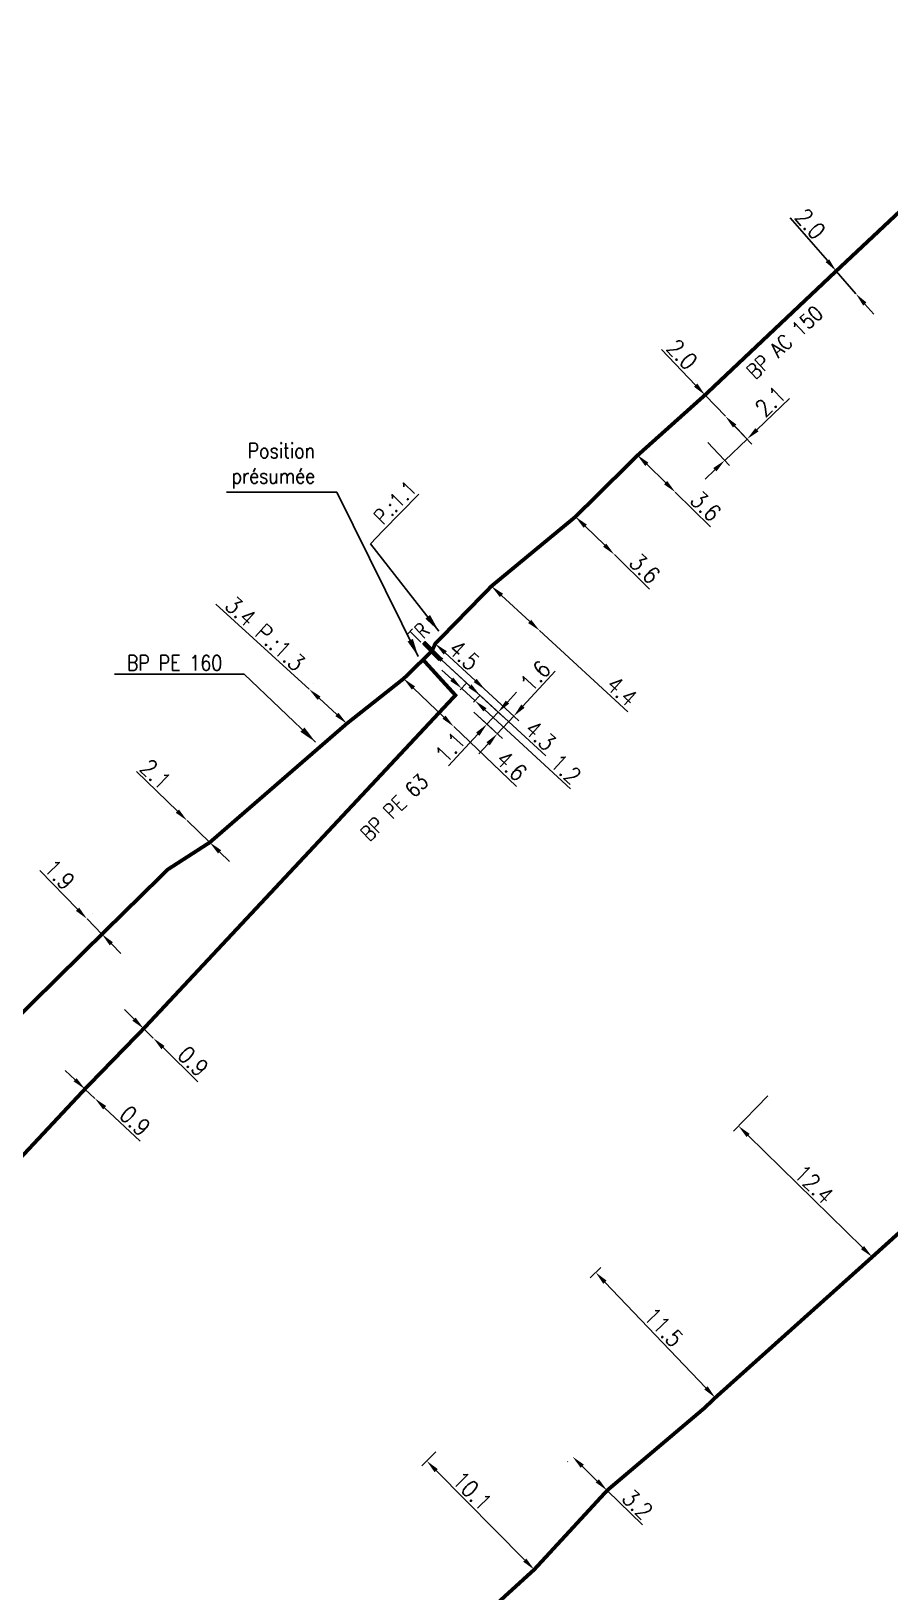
# Model space of a CAD drawing. Header units: millimetres. Extents: x 184998 to 186003, y 126995 to 128002.
# Drawn here: x 185371.5 to 185428.5, y 127806.3 to 127909.9 of the extents above; entities that cross this region are included whole.
import ezdxf
from ezdxf.enums import TextEntityAlignment as Align

# ---------------------------------------------------------------- set-up
doc = ezdxf.new("R2010")
doc.units = ezdxf.units.MM
doc.header["$PDMODE"] = 34
doc.linetypes.add('L_25_AP', pattern=[2000, 1000, 1000])
doc.linetypes.add('L_25_PE', pattern=[2000, 1000, 1000])
doc.layers.get('0').update_dxf_attribs({"linetype": 'CONTINUOUS'})
doc.layers.get('DEFPOINTS').update_dxf_attribs({"linetype": 'CONTINUOUS'})
doc.layers.add('L_150', color=1, linetype='CONTINUOUS')
doc.layers.add('L_340', color=7, linetype='CONTINUOUS')
doc.styles.get("Standard").update_dxf_attribs({"font": 'romans.shx', "width": 0.85})
doc.dimstyles.get("Standard").update_dxf_attribs({"dimtxt": 1.5, "dimasz": 1.2, "dimexe": 0.625, "dimexo": 0.625, "dimgap": 0.25, "dimtad": 1, "dimdec": 1, "dimzin": 0, "dimdsep": 46, "dimtxsty": 'Standard', "dimcen": -0.5, "dimadec": 0, "dimazin": 0, "dimtfac": 1, "dimtdec": 1, "dimtmove": 0, "dimatfit": 3, "dimfxl": 0, "dimtolj": 1, "dimtzin": 0, "dimarcsym": 0})

# ---------------------------------------------------------------- blocks, each defined once
blk = doc.blocks.new('*D167')
at = {"layer": 'DEFPOINTS', "color": 0, "linetype": 'Continuous', "transparency": 16777216}
for p in [(185420.7, 127839.55), (185418.42, 127837.23), (185427.3, 127828.53)]:
    blk.add_point(p, dxfattribs=at)
at = {"layer": 'L_150', "color": 0, "linetype": 'Continuous', "lineweight": -2, "transparency": 16777216}
for p, q in [((185420.37, 127839.22), (185418.09, 127836.89)), ((185426.65, 127829.16), (185419.06, 127836.6)), ((185426.97, 127828.19), (185426.97, 127828.19))]:
    blk.add_line(p, q, dxfattribs=at)
at = {"layer": 'L_150', "color": 0, "linetype": 'Continuous', "transparency": 16777216}
for points in [[(185419.17, 127836.7), (185418.96, 127836.49), (185418.42, 127837.23)], [(185426.76, 127829.26), (185426.55, 127829.05), (185427.3, 127828.53)]]:
    blk.add_solid(points, dxfattribs=at)
at = {"layer": 'L_150', "color": 0, "linetype": 'Continuous', "transparency": 16777216, "insert": (185423.44, 127833.35), "char_height": 1.125, "attachment_point": 5, "rotation": 315.5798}
blk.add_mtext('\\A1;12.4', dxfattribs=at)
blk = doc.blocks.new('*D168')
at = {"layer": 'DEFPOINTS', "color": 0, "linetype": 'Continuous', "transparency": 16777216}
for p in [(185408.94, 127827.51), (185408.23, 127826.83), (185416.17, 127818.51)]:
    blk.add_point(p, dxfattribs=at)
at = {"layer": 'L_150', "color": 0, "linetype": 'Continuous', "lineweight": -2, "transparency": 16777216}
for p, q in [((185408.57, 127827.15), (185409.28, 127827.83)), ((185416.26, 127819.84), (185409.56, 127826.86)), ((185416.51, 127818.84), (185417.22, 127819.51))]:
    blk.add_line(p, q, dxfattribs=at)
at = {"layer": 'L_150', "color": 0, "linetype": 'Continuous', "transparency": 16777216}
for points in [[(185409.67, 127826.96), (185409.45, 127826.75), (185408.94, 127827.51)], [(185416.37, 127819.95), (185416.15, 127819.74), (185416.88, 127819.19)]]:
    blk.add_solid(points, dxfattribs=at)
at = {"layer": 'L_150', "color": 0, "linetype": 'Continuous', "transparency": 16777216, "insert": (185413.45, 127823.87), "char_height": 1.125, "attachment_point": 5, "rotation": 313.687}
blk.add_mtext('\\A1;11.5', dxfattribs=at)
blk = doc.blocks.new('*D169')
at = {"layer": 'DEFPOINTS', "color": 0, "linetype": 'Continuous', "transparency": 16777216}
for p in [(185407.41, 127815.27), (185407.43, 127815.29), (185409.72, 127813.05)]:
    blk.add_point(p, dxfattribs=at)
at = {"layer": 'L_150', "color": 0, "linetype": 'Continuous', "lineweight": -2, "transparency": 16777216}
for p, q in [((185407.1, 127814.95), (185407.08, 127814.93)), ((185408.05, 127814.64), (185409.05, 127813.66)), ((185409.7, 127813.03), (185412.04, 127810.74)), ((185409.39, 127812.72), (185409.37, 127812.7))]:
    blk.add_line(p, q, dxfattribs=at)
at = {"layer": 'L_150', "color": 0, "linetype": 'Continuous', "transparency": 16777216}
for points in [[(185408.16, 127814.75), (185407.95, 127814.53), (185407.41, 127815.27)], [(185409.16, 127813.77), (185408.95, 127813.56), (185409.7, 127813.03)]]:
    blk.add_solid(points, dxfattribs=at)
at = {"layer": 'L_150', "color": 0, "linetype": 'Continuous', "transparency": 16777216, "insert": (185411.72, 127812.11), "char_height": 1.125, "attachment_point": 5, "rotation": 315.684}
blk.add_mtext('\\A1;3.2', dxfattribs=at)
blk = doc.blocks.new('*D170')
at = {"layer": 'DEFPOINTS', "color": 0, "linetype": 'Continuous', "transparency": 16777216}
for p in [(185398.67, 127815.92), (185397.73, 127814.99), (185405.8, 127808.71)]:
    blk.add_point(p, dxfattribs=at)
at = {"layer": 'L_150', "color": 0, "linetype": 'Continuous', "lineweight": -2, "transparency": 16777216}
for p, q in [((185398.33, 127815.59), (185397.39, 127814.66)), ((185404.22, 127808.42), (185398.36, 127814.35)), ((185405.47, 127808.38), (185404.52, 127807.45))]:
    blk.add_line(p, q, dxfattribs=at)
at = {"layer": 'L_150', "color": 0, "linetype": 'Continuous', "transparency": 16777216}
for points in [[(185398.46, 127814.45), (185398.25, 127814.24), (185397.73, 127814.99)], [(185404.33, 127808.52), (185404.12, 127808.31), (185404.86, 127807.78)]]:
    blk.add_solid(points, dxfattribs=at)
at = {"layer": 'L_150', "color": 0, "linetype": 'Continuous', "transparency": 16777216, "insert": (185400.74, 127813), "char_height": 1.125, "attachment_point": 5, "rotation": 314.7018}
blk.add_mtext('\\A1;10.1', dxfattribs=at)
blk = doc.blocks.new('*D609')
at = {"layer": 'DEFPOINTS', "color": 0, "linetype": 'Continuous', "ltscale": 0.5, "transparency": 16777216}
for p in [(185375.17, 127850.97), (185375.17, 127850.97), (185376.16, 127849.96)]:
    blk.add_point(p, dxfattribs=at)
at = {"layer": 'L_150', "color": 0, "linetype": 'Continuous', "lineweight": -2, "ltscale": 0.5, "transparency": 16777216}
for p, q in [((185374.54, 127851.61), (185372.04, 127854.18)), ((185375.51, 127851.3), (185375.51, 127851.3)), ((185376.16, 127849.96), (185375.17, 127850.97)), ((185376.49, 127850.29), (185376.49, 127850.29)), ((185376.79, 127849.32), (185377.42, 127848.67))]:
    blk.add_line(p, q, dxfattribs=at)
at = {"layer": 'L_150', "color": 0, "linetype": 'Continuous', "ltscale": 0.5, "transparency": 16777216}
for points in [[(185374.65, 127851.72), (185374.43, 127851.51), (185375.17, 127850.97)], [(185376.89, 127849.42), (185376.68, 127849.21), (185376.16, 127849.96)]]:
    blk.add_solid(points, dxfattribs=at)
at = {"layer": 'L_150', "color": 0, "linetype": 'Continuous', "ltscale": 0.5, "transparency": 16777216, "insert": (185373.34, 127853.92), "char_height": 1.125, "attachment_point": 5, "rotation": 314.3531}
blk.add_mtext('\\A1;1.9', dxfattribs=at)
blk = doc.blocks.new('*D610')
at = {"layer": 'DEFPOINTS', "color": 0, "linetype": 'Continuous', "ltscale": 0.5, "transparency": 16777216}
for p in [(185381.81, 127857.5), (185381.81, 127857.5), (185383.32, 127856.05)]:
    blk.add_point(p, dxfattribs=at)
at = {"layer": 'L_150', "color": 0, "linetype": 'Continuous', "lineweight": -2, "ltscale": 0.5, "transparency": 16777216}
for p, q in [((185381.17, 127858.13), (185378.45, 127860.76)), ((185383.32, 127856.05), (185381.81, 127857.5)), ((185383.97, 127855.42), (185384.62, 127854.79))]:
    blk.add_line(p, q, dxfattribs=at)
at = {"layer": 'L_150', "color": 0, "linetype": 'Continuous', "ltscale": 0.5, "transparency": 16777216}
for points in [[(185381.27, 127858.24), (185381.06, 127858.02), (185381.81, 127857.5)], [(185384.08, 127855.53), (185383.87, 127855.31), (185383.32, 127856.05)]]:
    blk.add_solid(points, dxfattribs=at)
at = {"layer": 'L_150', "color": 0, "linetype": 'Continuous', "ltscale": 0.5, "transparency": 16777216, "insert": (185379.72, 127860.57), "char_height": 1.125, "attachment_point": 5, "rotation": 315.9967}
blk.add_mtext('\\A1;2.1', dxfattribs=at)
blk = doc.blocks.new('*D611')
at = {"layer": 'DEFPOINTS', "color": 0, "linetype": 'Continuous', "ltscale": 0.5, "transparency": 16777216}
for p in [(185389.91, 127866.23), (185389.91, 127866.23), (185392.42, 127863.94)]:
    blk.add_point(p, dxfattribs=at)
at = {"layer": 'L_150', "color": 0, "linetype": 'Continuous', "lineweight": -2, "ltscale": 0.5, "transparency": 16777216}
for p, q in [((185389.91, 127866.23), (185383.72, 127871.87)), ((185390.23, 127866.57), (185390.23, 127866.57)), ((185391.76, 127864.54), (185390.58, 127865.62)), ((185392.74, 127864.29), (185392.74, 127864.29))]:
    blk.add_line(p, q, dxfattribs=at)
at = {"layer": 'L_150', "color": 0, "linetype": 'Continuous', "ltscale": 0.5, "transparency": 16777216}
for points in [[(185390.68, 127865.73), (185390.48, 127865.51), (185389.91, 127866.23)], [(185391.86, 127864.66), (185391.66, 127864.43), (185392.42, 127863.94)]]:
    blk.add_solid(points, dxfattribs=at)
at = {"layer": 'L_150', "color": 0, "linetype": 'Continuous', "ltscale": 0.5, "transparency": 16777216, "insert": (185386.99, 127869.91), "char_height": 1.125, "attachment_point": 5, "rotation": 317.6631}
blk.add_mtext('\\A1;3.4 P.:1.3', dxfattribs=at)
blk = doc.blocks.new('*D619')
at = {"layer": 'DEFPOINTS', "color": 0, "linetype": 'Continuous', "ltscale": 0.5, "transparency": 16777216}
for p in [(185375.03, 127839.68), (185375.69, 127839.06), (185375.69, 127839.06)]:
    blk.add_point(p, dxfattribs=at)
at = {"layer": 'L_150', "color": 0, "linetype": 'Continuous', "lineweight": -2, "ltscale": 0.5, "transparency": 16777216}
for p, q in [((185374.38, 127840.3), (185373.72, 127840.91)), ((185375.03, 127839.68), (185375.69, 127839.06)), ((185376.34, 127838.44), (185378.69, 127836.23))]:
    blk.add_line(p, q, dxfattribs=at)
at = {"layer": 'L_150', "color": 0, "linetype": 'Continuous', "ltscale": 0.5, "transparency": 16777216}
for points in [[(185374.48, 127840.4), (185374.27, 127840.19), (185375.03, 127839.68)], [(185376.44, 127838.55), (185376.24, 127838.33), (185375.69, 127839.06)]]:
    blk.add_solid(points, dxfattribs=at)
at = {"layer": 'L_150', "color": 0, "linetype": 'Continuous', "ltscale": 0.5, "transparency": 16777216, "insert": (185378.36, 127837.57), "char_height": 1.125, "attachment_point": 5, "rotation": 316.7191}
blk.add_mtext('\\A1;0.9', dxfattribs=at)
blk = doc.blocks.new('*D620')
at = {"layer": 'DEFPOINTS', "color": 0, "linetype": 'Continuous', "ltscale": 0.5, "transparency": 16777216}
for p in [(185378.93, 127843.69), (185379.57, 127843.06), (185379.57, 127843.06)]:
    blk.add_point(p, dxfattribs=at)
at = {"layer": 'L_150', "color": 0, "linetype": 'Continuous', "lineweight": -2, "ltscale": 0.5, "transparency": 16777216}
for p, q in [((185378.29, 127844.32), (185377.65, 127844.95)), ((185378.93, 127843.69), (185379.57, 127843.06)), ((185380.22, 127842.43), (185382.52, 127840.16))]:
    blk.add_line(p, q, dxfattribs=at)
at = {"layer": 'L_150', "color": 0, "linetype": 'Continuous', "ltscale": 0.5, "transparency": 16777216}
for points in [[(185378.39, 127844.43), (185378.18, 127844.21), (185378.93, 127843.69)], [(185380.32, 127842.54), (185380.11, 127842.32), (185379.57, 127843.06)]]:
    blk.add_solid(points, dxfattribs=at)
at = {"layer": 'L_150', "color": 0, "linetype": 'Continuous', "ltscale": 0.5, "transparency": 16777216, "insert": (185382.22, 127841.52), "char_height": 1.125, "attachment_point": 5, "rotation": 315.5204}
blk.add_mtext('\\A1;0.9', dxfattribs=at)
blk = doc.blocks.new('*D621')
at = {"layer": 'DEFPOINTS', "color": 0, "linetype": 'Continuous', "ltscale": 0.5, "transparency": 16777216}
for p in [(185399.63, 127865.82), (185400.52, 127865.01), (185400.93, 127865.46)]:
    blk.add_point(p, dxfattribs=at)
at = {"layer": 'L_150', "color": 0, "linetype": 'Continuous', "lineweight": -2, "ltscale": 0.5, "transparency": 16777216}
for p, q in [((185399.38, 127866.88), (185398.72, 127867.49)), ((185399.95, 127866.17), (185400.36, 127866.62)), ((185400.05, 127866.27), (185400.93, 127865.46)), ((185400.83, 127865.35), (185401.25, 127865.8)), ((185401.59, 127864.85), (185407.28, 127859.6))]:
    blk.add_line(p, q, dxfattribs=at)
at = {"layer": 'L_150', "color": 0, "linetype": 'Continuous', "ltscale": 0.5, "transparency": 16777216}
for points in [[(185399.49, 127866.99), (185399.28, 127866.77), (185400.05, 127866.27)], [(185401.69, 127864.96), (185401.49, 127864.74), (185400.93, 127865.46)]]:
    blk.add_solid(points, dxfattribs=at)
at = {"layer": 'L_150', "color": 0, "linetype": 'Continuous', "ltscale": 0.5, "transparency": 16777216, "insert": (185406.96, 127860.91), "char_height": 1.125, "attachment_point": 5, "rotation": 317.3159}
blk.add_mtext('\\A1;1.2', dxfattribs=at)
blk = doc.blocks.new('*D622')
at = {"layer": 'DEFPOINTS', "color": 0, "linetype": 'Continuous', "ltscale": 0.5, "transparency": 16777216}
for p in [(185398.29, 127869.24), (185400.52, 127865.01), (185402.41, 127863.26)]:
    blk.add_point(p, dxfattribs=at)
at = {"layer": 'L_150', "color": 0, "linetype": 'Continuous', "lineweight": -2, "ltscale": 0.5, "transparency": 16777216}
for p, q in [((185398.64, 127868.92), (185403.84, 127864.12)), ((185404.11, 127865.1), (185406.25, 127867.42)), ((185400.86, 127864.69), (185402.76, 127862.94)), ((185402.41, 127863.26), (185403.5, 127864.43)), ((185401.8, 127862.6), (185401.19, 127861.93))]:
    blk.add_line(p, q, dxfattribs=at)
at = {"layer": 'L_150', "color": 0, "linetype": 'Continuous', "ltscale": 0.5, "transparency": 16777216}
for points in [[(185404, 127865.2), (185404.22, 127864.99), (185403.5, 127864.43)], [(185401.69, 127862.7), (185401.91, 127862.49), (185402.41, 127863.26)]]:
    blk.add_solid(points, dxfattribs=at)
at = {"layer": 'L_150', "color": 0, "linetype": 'Continuous', "ltscale": 0.5, "transparency": 16777216, "insert": (185404.94, 127867.1), "char_height": 1.125, "attachment_point": 5, "rotation": 47.3159}
blk.add_mtext('\\A1;1.6', dxfattribs=at)
blk = doc.blocks.new('*D623')
at = {"layer": 'DEFPOINTS', "color": 0, "linetype": 'Continuous', "ltscale": 0.5, "transparency": 16777216}
for p in [(185398.29, 127869.24), (185401.6, 127866.19), (185401.6, 127866.19)]:
    blk.add_point(p, dxfattribs=at)
at = {"layer": 'L_150', "color": 0, "linetype": 'Continuous', "lineweight": -2, "ltscale": 0.5, "transparency": 16777216}
blk.add_line((185398.95, 127868.63), (185400.94, 127866.8), dxfattribs=at)
at = {"layer": 'L_150', "color": 0, "linetype": 'Continuous', "ltscale": 0.5, "transparency": 16777216}
for points in [[(185399.06, 127868.74), (185398.85, 127868.52), (185398.29, 127869.24)], [(185401.04, 127866.91), (185400.84, 127866.69), (185401.6, 127866.19)]]:
    blk.add_solid(points, dxfattribs=at)
at = {"layer": 'L_150', "color": 0, "linetype": 'Continuous', "ltscale": 0.5, "transparency": 16777216, "insert": (185400.21, 127868.48), "char_height": 1.125, "attachment_point": 5, "rotation": 317.3159}
blk.add_mtext('\\A1;4.5', dxfattribs=at)
blk = doc.blocks.new('*D624')
at = {"layer": 'DEFPOINTS', "color": 0, "linetype": 'Continuous', "ltscale": 0.5, "transparency": 16777216}
for p in [(185396.19, 127866.92), (185399.52, 127863.74), (185399.52, 127863.74)]:
    blk.add_point(p, dxfattribs=at)
at = {"layer": 'L_150', "color": 0, "linetype": 'Continuous', "lineweight": -2, "ltscale": 0.5, "transparency": 16777216}
for p, q in [((185396.84, 127866.3), (185398.87, 127864.37)), ((185399.52, 127863.74), (185403.69, 127859.76))]:
    blk.add_line(p, q, dxfattribs=at)
at = {"layer": 'L_150', "color": 0, "linetype": 'Continuous', "ltscale": 0.5, "transparency": 16777216}
for points in [[(185396.95, 127866.41), (185396.74, 127866.19), (185396.19, 127866.92)], [(185398.97, 127864.47), (185398.77, 127864.26), (185399.52, 127863.74)]]:
    blk.add_solid(points, dxfattribs=at)
at = {"layer": 'L_150', "color": 0, "linetype": 'Continuous', "ltscale": 0.5, "transparency": 16777216, "insert": (185403.35, 127861.13), "char_height": 1.125, "attachment_point": 5, "rotation": 316.3452}
blk.add_mtext('\\A1;4.6', dxfattribs=at)
blk = doc.blocks.new('*D1203')
at = {"layer": 'DEFPOINTS', "color": 0, "linetype": 'Continuous', "transparency": 16777216}
for p in [(185417.55, 127884.34), (185416.06, 127882.93), (185417.51, 127881.41)]:
    blk.add_point(p, dxfattribs=at)
at = {"layer": 'L_150', "color": 0, "linetype": 'Continuous', "lineweight": -2, "transparency": 16777216}
for p, q in [((185419.65, 127883.44), (185421.82, 127885.52)), ((185417.87, 127884), (185419.32, 127882.48)), ((185416.39, 127882.59), (185417.83, 127881.07)), ((185417.51, 127881.41), (185418.99, 127882.82)), ((185416.86, 127880.79), (185416.21, 127880.17))]:
    blk.add_line(p, q, dxfattribs=at)
at = {"layer": 'L_150', "color": 0, "linetype": 'Continuous', "transparency": 16777216}
for points in [[(185419.54, 127883.55), (185419.75, 127883.33), (185418.99, 127882.82)], [(185416.75, 127880.9), (185416.96, 127880.68), (185417.51, 127881.41)]]:
    blk.add_solid(points, dxfattribs=at)
at = {"layer": 'L_150', "color": 0, "linetype": 'Continuous', "transparency": 16777216, "insert": (185420.54, 127885.33), "char_height": 1.125, "attachment_point": 5, "rotation": 43.6041}
blk.add_mtext('\\A1;2.1', dxfattribs=at)
blk = doc.blocks.new('*D1204')
at = {"layer": 'DEFPOINTS', "color": 0, "linetype": 'Continuous', "transparency": 16777216}
for p in [(185416.2, 127885.75), (185417.55, 127884.34), (185417.55, 127884.34)]:
    blk.add_point(p, dxfattribs=at)
at = {"layer": 'L_150', "color": 0, "linetype": 'Continuous', "lineweight": -2, "transparency": 16777216}
for p, q in [((185415.58, 127886.41), (185413.32, 127888.78)), ((185417.55, 127884.34), (185416.2, 127885.75)), ((185418.17, 127883.69), (185418.79, 127883.04))]:
    blk.add_line(p, q, dxfattribs=at)
at = {"layer": 'L_150', "color": 0, "linetype": 'Continuous', "transparency": 16777216}
for points in [[(185415.69, 127886.51), (185415.47, 127886.3), (185416.2, 127885.75)], [(185418.28, 127883.79), (185418.06, 127883.59), (185417.55, 127884.34)]]:
    blk.add_solid(points, dxfattribs=at)
at = {"layer": 'L_150', "color": 0, "linetype": 'Continuous', "transparency": 16777216, "insert": (185414.68, 127888.44), "char_height": 1.125, "attachment_point": 5, "rotation": 313.6041}
blk.add_mtext('\\A1;2.0', dxfattribs=at)
blk = doc.blocks.new('*D1205')
at = {"layer": 'DEFPOINTS', "color": 0, "linetype": 'Continuous', "transparency": 16777216}
for p in [(185411.69, 127881.78), (185414.23, 127879.3), (185414.23, 127879.3)]:
    blk.add_point(p, dxfattribs=at)
at = {"layer": 'L_150', "color": 0, "linetype": 'Continuous', "lineweight": -2, "transparency": 16777216}
for p, q in [((185412.33, 127881.15), (185413.59, 127879.93)), ((185414.23, 127879.3), (185416.57, 127877.01))]:
    blk.add_line(p, q, dxfattribs=at)
at = {"layer": 'L_150', "color": 0, "linetype": 'Continuous', "transparency": 16777216}
for points in [[(185412.44, 127881.26), (185412.23, 127881.04), (185411.69, 127881.78)], [(185413.69, 127880.04), (185413.48, 127879.82), (185414.23, 127879.3)]]:
    blk.add_solid(points, dxfattribs=at)
at = {"layer": 'L_150', "color": 0, "linetype": 'Continuous', "transparency": 16777216, "insert": (185416.25, 127878.37), "char_height": 1.125, "attachment_point": 5, "rotation": 315.6492}
blk.add_mtext('\\A1;3.6', dxfattribs=at)
blk = doc.blocks.new('*D1206')
at = {"layer": 'DEFPOINTS', "color": 0, "linetype": 'Continuous', "transparency": 16777216}
for p in [(185407.6, 127877.67), (185407.6, 127877.67), (185410.18, 127875.16)]:
    blk.add_point(p, dxfattribs=at)
at = {"layer": 'L_150', "color": 0, "linetype": 'Continuous', "lineweight": -2, "transparency": 16777216}
for p, q in [((185408.25, 127877.04), (185409.54, 127875.78)), ((185410.18, 127875.16), (185412.52, 127872.86))]:
    blk.add_line(p, q, dxfattribs=at)
at = {"layer": 'L_150', "color": 0, "linetype": 'Continuous', "transparency": 16777216}
for points in [[(185408.35, 127877.15), (185408.14, 127876.94), (185407.6, 127877.67)], [(185409.64, 127875.89), (185409.43, 127875.68), (185410.18, 127875.16)]]:
    blk.add_solid(points, dxfattribs=at)
at = {"layer": 'L_150', "color": 0, "linetype": 'Continuous', "transparency": 16777216, "insert": (185412.2, 127874.23), "char_height": 1.125, "attachment_point": 5, "rotation": 315.6492}
blk.add_mtext('\\A1;3.6', dxfattribs=at)
blk = doc.blocks.new('*D1207')
at = {"layer": 'DEFPOINTS', "color": 0, "linetype": 'Continuous', "transparency": 16777216}
for p in [(185402.02, 127873.06), (185402.02, 127873.06), (185405.22, 127870.11)]:
    blk.add_point(p, dxfattribs=at)
at = {"layer": 'L_150', "color": 0, "linetype": 'Continuous', "lineweight": -2, "transparency": 16777216}
for p, q in [((185402.69, 127872.45), (185404.56, 127870.72)), ((185405.22, 127870.11), (185411.07, 127864.72))]:
    blk.add_line(p, q, dxfattribs=at)
at = {"layer": 'L_150', "color": 0, "linetype": 'Continuous', "transparency": 16777216}
for points in [[(185402.79, 127872.56), (185402.58, 127872.34), (185402.02, 127873.06)], [(185404.66, 127870.83), (185404.46, 127870.61), (185405.22, 127870.11)]]:
    blk.add_solid(points, dxfattribs=at)
at = {"layer": 'L_150', "color": 0, "linetype": 'Continuous', "transparency": 16777216, "insert": (185410.69, 127866.09), "char_height": 1.125, "attachment_point": 5, "rotation": 317.3159}
blk.add_mtext('\\A1;4.4', dxfattribs=at)
blk = doc.blocks.new('*D1208')
at = {"layer": 'DEFPOINTS', "color": 0, "linetype": 'Continuous', "transparency": 16777216}
for p in [(185424.91, 127893.98), (185426.22, 127892.47), (185426.22, 127892.47)]:
    blk.add_point(p, dxfattribs=at)
at = {"layer": 'L_150', "color": 0, "linetype": 'Continuous', "lineweight": -2, "transparency": 16777216}
for p, q in [((185424.33, 127894.67), (185421.86, 127897.52)), ((185426.22, 127892.47), (185424.91, 127893.98)), ((185426.81, 127891.79), (185427.4, 127891.11))]:
    blk.add_line(p, q, dxfattribs=at)
at = {"layer": 'L_150', "color": 0, "linetype": 'Continuous', "transparency": 16777216}
for points in [[(185424.44, 127894.76), (185424.21, 127894.57), (185424.91, 127893.98)], [(185426.92, 127891.89), (185426.7, 127891.69), (185426.22, 127892.47)]]:
    blk.add_solid(points, dxfattribs=at)
at = {"layer": 'L_150', "color": 0, "linetype": 'Continuous', "transparency": 16777216, "insert": (185423.2, 127897.11), "char_height": 1.125, "attachment_point": 5, "rotation": 310.8374}
blk.add_mtext('\\A1;2.0', dxfattribs=at)
blk = doc.blocks.new('*D1209')
at = {"layer": 'DEFPOINTS', "color": 0, "linetype": 'Continuous', "transparency": 16777216}
for p in [(185398.07, 127868.76), (185400.52, 127865.01), (185401.72, 127863.9)]:
    blk.add_point(p, dxfattribs=at)
at = {"layer": 'L_340', "color": 0, "linetype": 'Continuous', "lineweight": -2, "transparency": 16777216}
for p, q in [((185398.42, 127868.44), (185402.81, 127864.39)), ((185403.08, 127865.37), (185403.69, 127866.03)), ((185400.86, 127864.69), (185402.07, 127863.58)), ((185402.47, 127864.7), (185401.72, 127863.9)), ((185401.11, 127863.23), (185399.17, 127861.13))]:
    blk.add_line(p, q, dxfattribs=at)
at = {"layer": 'L_340', "color": 0, "linetype": 'Continuous', "transparency": 16777216}
for points in [[(185402.97, 127865.47), (185403.19, 127865.26), (185402.47, 127864.7)], [(185401, 127863.34), (185401.22, 127863.13), (185401.72, 127863.9)]]:
    blk.add_solid(points, dxfattribs=at)
at = {"layer": 'L_340', "color": 0, "linetype": 'Continuous', "transparency": 16777216, "insert": (185399.28, 127862.36), "char_height": 1.125, "attachment_point": 5, "rotation": 47.3159}
blk.add_mtext('\\A1;1.1', dxfattribs=at)
blk = doc.blocks.new('*D1210')
at = {"layer": 'DEFPOINTS', "color": 0, "linetype": 'Continuous', "transparency": 16777216}
for p in [(185398.07, 127868.76), (185401.26, 127865.82), (185401.26, 127865.82)]:
    blk.add_point(p, dxfattribs=at)
at = {"layer": 'L_340', "color": 0, "linetype": 'Continuous', "lineweight": -2, "transparency": 16777216}
for p, q in [((185398.73, 127868.15), (185400.6, 127866.43)), ((185401.26, 127865.82), (185405.63, 127861.79))]:
    blk.add_line(p, q, dxfattribs=at)
at = {"layer": 'L_340', "color": 0, "linetype": 'Continuous', "transparency": 16777216}
for points in [[(185398.83, 127868.26), (185398.63, 127868.04), (185398.07, 127868.76)], [(185400.7, 127866.54), (185400.5, 127866.32), (185401.26, 127865.82)]]:
    blk.add_solid(points, dxfattribs=at)
at = {"layer": 'L_340', "color": 0, "linetype": 'Continuous', "transparency": 16777216, "insert": (185405.26, 127863.15), "char_height": 1.125, "attachment_point": 5, "rotation": 317.3159}
blk.add_mtext('\\A1;4.3', dxfattribs=at)
blk = doc.blocks.new('L_340_19')
at = {"linetype": 'Continuous'}
blk.add_hatch(color=0, dxfattribs=at).paths.add_polyline_path([(0.12, 0.75), (-0.12, 0.75), (-0.12, -0.75), (0.12, -0.75)])
at = {"color": 0, "linetype": 'Continuous'}
blk.add_lwpolyline([(-0.12, 0.75), (0.12, 0.75), (0.12, -0.75), (-0.12, -0.75)], close=True, dxfattribs=at)
at = {"color": 0, "linetype": 'Continuous', "width": 0.75}
for tag, height, flags, p in [('TR', 1, 8, (0, 1.98)), ('DEF_LEG', 1.2, 3, (0, -5)), ('DEF_COUP', 1.2, 3, (0, -7.5)), ('DEF_TYPE', 1.2, 3, (0, -10))]:
    blk.add_attdef(tag, text='', height=height, dxfattribs=dict(at, flags=flags)).set_placement(p, align=Align.MIDDLE)

msp = doc.modelspace()

# ---------------------------------------------------------------- linework, layer by layer
at = {"layer": 'L_150', "linetype": 'L_25_AP', "const_width": 0.25}
msp.add_lwpolyline([(185398.07, 127868.76), (185398.29, 127869.24), (185402.02, 127873.06), (185407.6, 127877.67), (185411.73, 127881.75), (185416.2, 127885.75), (185424.91, 127893.98), (185433.45, 127901.99), (185453.78, 127920.11), (185456.9, 127922.77), (185464.65, 127914.55), (185473.87, 127904.77), (185481.1, 127897.33), (185481.1, 127897.33), (185485.94, 127893.29)], dxfattribs=at)
at = {"layer": 'L_150', "linetype": 'L_25_PE', "const_width": 0.25}
for points in [[(185504.81, 127906.85), (185498.89, 127900.25), (185496.53, 127897.6), (185490.41, 127891.06), (185489.22, 127890.39), (185488.89, 127890.07), (185488.83, 127888.49), (185478.7, 127877.34), (185468.99, 127868.23), (185457.4, 127856.88), (185448.38, 127848.45), (185441.69, 127842.49), (185441.67, 127842.11), (185435.62, 127836.07), (185434.99, 127835.47), (185427.3, 127828.53), (185416.88, 127819.19), (185416.17, 127818.51), (185409.72, 127813.05), (185404.86, 127807.78), (185391.74, 127795.83), (185378.52, 127783.43), (185370.39, 127775.7), (185369.89, 127775.22)], [(185397.48, 127868.18), (185399.63, 127865.82), (185378.93, 127843.69), (185375.03, 127839.68), (185365.73, 127829.74), (185353.36, 127817.91), (185346.64, 127811.26), (185346.17, 127810.46)]]:
    msp.add_lwpolyline(points, dxfattribs=at)
at = {"layer": 'L_150', "linetype": 'L_25_PE', "ltscale": 0.5, "const_width": 0.25}
msp.add_lwpolyline([(185276.31, 127748.67), (185281.12, 127754.54), (185284.23, 127758.38), (185288.65, 127763.49), (185293.58, 127768.41), (185300.58, 127775.18), (185326.2, 127800.33), (185332.31, 127806.24), (185343.87, 127817.96), (185348.58, 127822.47), (185363.33, 127837.22), (185369.62, 127843.51), (185376.16, 127849.96), (185380.54, 127854.26), (185383.32, 127856.05), (185392.42, 127863.94), (185396.19, 127866.92), (185397.48, 127868.18), (185398.07, 127868.76)], dxfattribs=at)

# ---------------------------------------------------------------- block references
at = {"layer": 'L_340'}
ref = msp.add_blockref('L_340_19', (185398.07, 127868.76), dxfattribs=dict(at, rotation=44.4509076759184))
ref.add_attrib('TR', 'TR', dxfattribs={"layer": '0', "color": 0, "linetype": 'Continuous', "height": 1, "rotation": 44.4509, "width": 0.75, "flags": 8}).set_placement((185397.22, 127869.94), align=Align.MIDDLE)

# ---------------------------------------------------------------- texts
at = {"layer": 'L_150', "linetype": 'L_25_PE', "width": 0.85}
for s, rotation, p in [('BP AC 150', 43.2274, (185421.49, 127889.25)), ('BP PE 63', 44.4401, (185395.57, 127858.37))]:
    msp.add_text(s, height=1, rotation=rotation, dxfattribs=at).set_placement(p, align=Align.MIDDLE)
at = {"layer": 'L_150', "linetype": 'Continuous', "char_height": 1, "attachment_point": 6}
for s, insert in [('Position\\Pprésumée', (185390.31, 127881.05)), ('BP PE 160', (185384.15, 127867.97))]:
    msp.add_mtext(s, dxfattribs=dict(at, insert=insert))
at = {"layer": 'L_150', "linetype": 'Continuous', "insert": (185394.46, 127877.43), "char_height": 1, "attachment_point": 4, "rotation": 45.7079}
msp.add_mtext('P.:1.1', dxfattribs=at)

# ---------------------------------------------------------------- dimensions: what is measured, and where the dimension line sits
at = {"layer": 'L_150', "linetype": 'Continuous'}
for base, p1, p2, angle, picture, middle in [((185426.22, 127892.47), (185424.91, 127893.98), (185426.22, 127892.47), 130.8374, '*D1208', (185422.64, 127896.62)), ((185417.55, 127884.34), (185416.2, 127885.75), (185417.55, 127884.34), 133.6041, '*D1204', (185414.14, 127887.92)), ((185417.51, 127881.41), (185417.55, 127884.34), (185416.06, 127882.93), 43.6041, '*D1203', (185421.06, 127884.79)), ((185414.2291, 127879.29875), (185411.69059, 127881.78038), (185414.2291, 127879.29875), 135.64923, '*D1205', (185415.72309, 127877.83824)), ((185407.6, 127877.67), (185410.18, 127875.16), (185407.6, 127877.67), 315.6492, '*D1206', (185411.67, 127873.69)), ((185402.0246, 127873.0629), (185405.2223, 127870.1138), (185402.0246, 127873.0629), 317.3159, '*D1207', (185410.1839, 127865.5378)), ((185418.42, 127837.23), (185427.3, 127828.53), (185420.7, 127839.55), 315.5798, '*D167', (185422.92, 127832.82)), ((185408.94, 127827.51), (185416.17, 127818.51), (185408.23, 127826.83), 313.687, '*D168', (185412.91, 127823.35)), ((185397.73, 127814.99), (185405.8, 127808.71), (185398.67, 127815.92), 314.7018, '*D170', (185400.21, 127812.48)), ((185407.41, 127815.27), (185409.72, 127813.05), (185407.43, 127815.29), 315.684, '*D169', (185411.19, 127811.57))]:
    dim = msp.add_linear_dim(base=base, p1=p1, p2=p2, angle=angle, dimstyle='Standard', override={"dimscale": 0.75}, dxfattribs=at)
    dim.commit()
    dim.dimension.update_dxf_attribs({"geometry": picture, "text_midpoint": middle, "dimtype": 160})
at = {"layer": 'L_150', "linetype": 'Continuous', "ltscale": 0.5}
for base, p1, p2, angle, text, picture, middle in [((185389.91, 127866.23), (185392.42, 127863.94), (185389.91, 127866.23), 317.6631, '<> P.:1.3', '*D611', (185386.48, 127869.35)), ((185381.81, 127857.5), (185383.32, 127856.05), (185381.81, 127857.5), 315.9967, '2.1', '*D610', (185379.2, 127860.03)), ((185375.17, 127850.97), (185376.16, 127849.96), (185375.17, 127850.97), 314.3531, '1.9', '*D609', (185372.8, 127853.39))]:
    dim = msp.add_linear_dim(base=base, p1=p1, p2=p2, angle=angle, text=text, dimstyle='Standard', override={"dimscale": 0.75}, dxfattribs=at)
    dim.commit()
    dim.dimension.update_dxf_attribs({"geometry": picture, "text_midpoint": middle, "dimtype": 160})
for base, p1, p2, angle, picture, middle in [((185401.6, 127866.19), (185398.29, 127869.24), (185401.6, 127866.19), 137.3159, '*D623', (185399.71, 127867.93)), ((185402.41, 127863.26), (185398.29, 127869.24), (185400.52, 127865.01), 47.3159, '*D622', (185405.49, 127866.59)), ((185399.52, 127863.74), (185396.19, 127866.92), (185399.52, 127863.74), 136.3452, '*D624', (185402.83, 127860.58)), ((185400.93, 127865.46), (185399.63, 127865.82), (185400.52, 127865.01), 137.3159, '*D621', (185406.45, 127860.36)), ((185379.57, 127843.06), (185378.93, 127843.69), (185379.57, 127843.06), 135.5204, '*D620', (185381.69, 127840.98)), ((185375.69, 127839.06), (185375.03, 127839.68), (185375.69, 127839.06), 136.7191, '*D619', (185377.85, 127837.03))]:
    dim = msp.add_linear_dim(base=base, p1=p1, p2=p2, angle=angle, dimstyle='Standard', override={"dimscale": 0.75}, dxfattribs=at)
    dim.commit()
    dim.dimension.update_dxf_attribs({"geometry": picture, "text_midpoint": middle, "dimtype": 160})
at = {"layer": 'L_340', "linetype": 'Continuous'}
for base, p2, angle, picture, middle in [((185401.72, 127863.9), (185400.52, 127865.01), 47.3159, '*D1209', (185399.84, 127861.85)), ((185401.26, 127865.82), (185401.26, 127865.82), 137.3159, '*D1210', (185404.75, 127862.6))]:
    dim = msp.add_linear_dim(base=base, p1=(185398.07, 127868.76), p2=p2, angle=angle, dimstyle='Standard', override={"dimscale": 0.75}, dxfattribs=at)
    dim.commit()
    dim.dimension.update_dxf_attribs({"geometry": picture, "text_midpoint": middle, "dimtype": 160})

# ---------------------------------------------------------------- leaders
at = {"layer": 'L_150', "linetype": 'Continuous', "annotation_type": 0, "has_hookline": 1, "hookline_direction": 1}
for points, text_width in [([(185397.16, 127868.4), (185391.76, 127879.3), (185390.56, 127879.3)], 5.87), ([(185390.34, 127862.71), (185385.6, 127867.22), (185384.4, 127867.22)], 7.16)]:
    msp.add_leader(points, dimstyle='Standard', dxfattribs=dict(at, text_width=text_width))
at = {"layer": 'L_150', "linetype": 'Continuous', "annotation_type": 0, "has_hookline": 1, "hookline_direction": 0, "text_width": 3.16, "horizontal_direction": (0.698317, 0.715789, 0)}
msp.add_leader([(185398.53, 127870.08), (185393.99, 127875.87), (185394.82, 127876.73)], dimstyle='Standard', dxfattribs=at)

doc.saveas('drawing.dxf')
